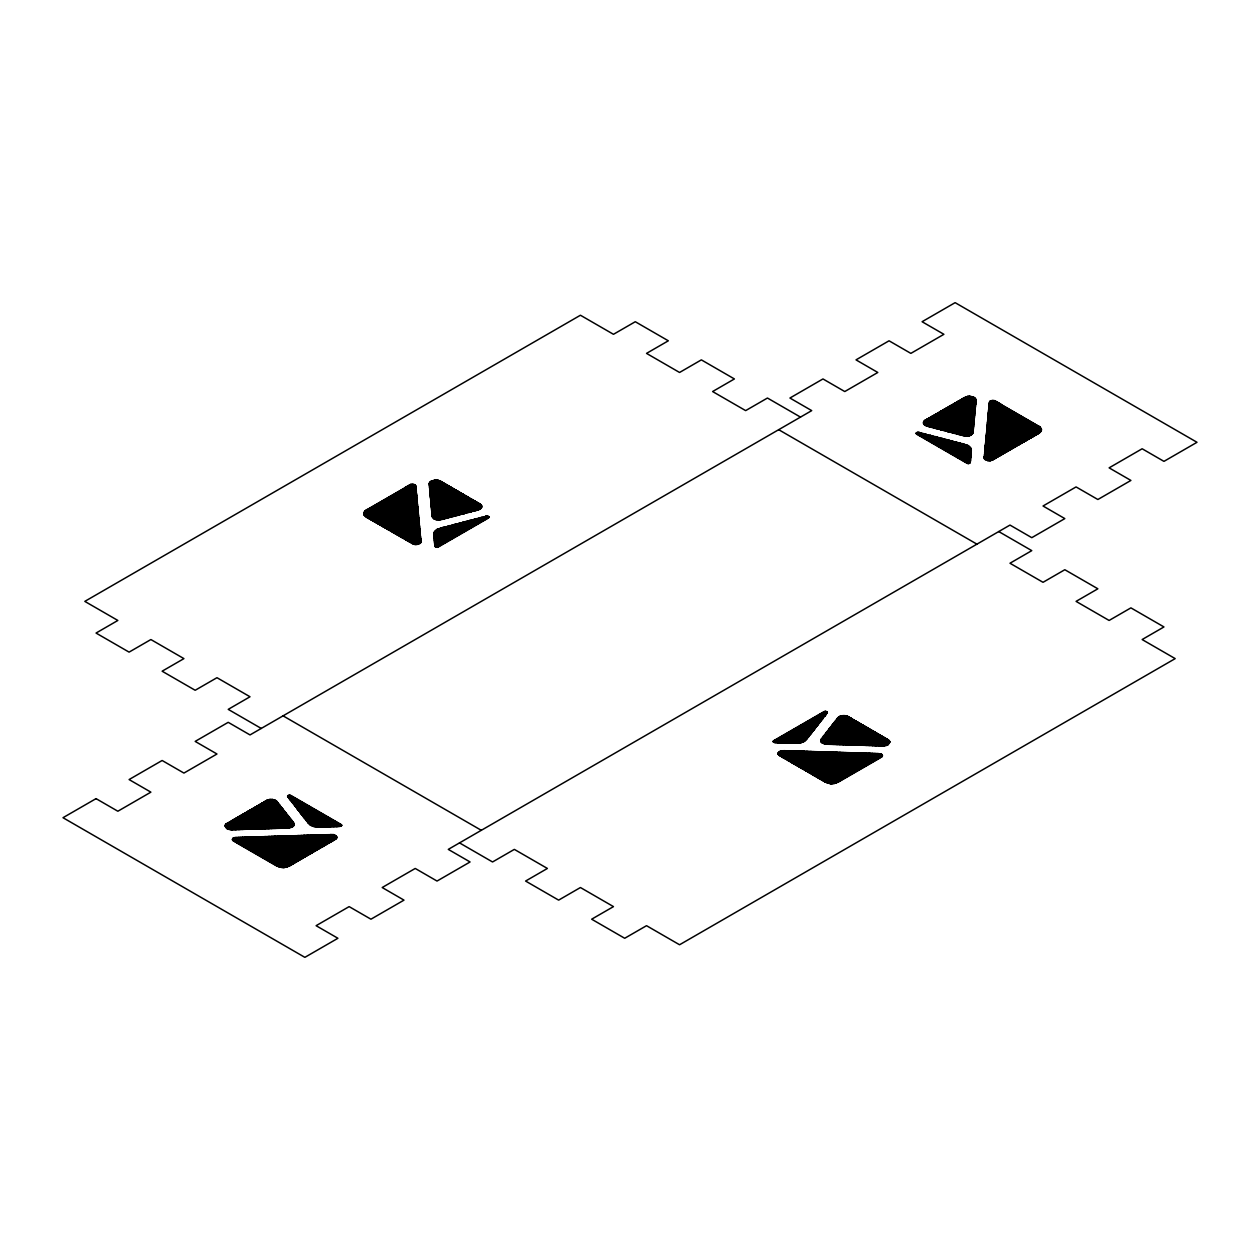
<?xml version="1.0" encoding="UTF-8"?>
<svg xmlns="http://www.w3.org/2000/svg" width="1260" height="1260" viewBox="0 0 1260 1260"><rect width="100%" height="100%" fill="white"/><g stroke="black" fill="none" stroke-linecap="round" stroke-linejoin="round"><path stroke-width="1.5" d="M463.223 494.329L431.849 512.458L429.313 483.446A5.969 3.449 0 0 1 431.629 480.958M1038.161 425.691L1041.217 428.652A7.969 4.599 0 0 1 1041.217 430.715L1038.208 433.676L990.281 460.656A4.378 2.536 0 0 1 988.517 460.688L985.95 460.01A4.268 2.457 0 0 1 984.406 458.687L988.974 406.224L1037.453 434.117L988.99 406.035M820.764 740.644L839.003 716.751A6.757 3.906 0 0 1 845.066 715.696A6.883 3.969 0 0 1 847.413 716.231L889.434 741.038A5.638 3.26 0 0 1 889.67 742.313L888.111 744.518A5.969 3.449 0 0 1 883.827 745.873L826.875 744.219L822.197 742.849A5.969 3.449 0 0 1 821.032 741.62L820.764 740.644L855.193 720.673M975.618 404.381L975.886 399.656A5.969 3.449 0 0 0 973.555 397.168L969.743 396.286A5.638 3.26 0 0 0 967.522 396.427L924.556 420.683A6.883 3.969 0 0 0 923.611 422.037A6.757 3.906 0 0 0 925.439 425.549L963.112 435.613L968.515 435.913A5.969 3.449 0 0 0 970.657 435.235L973.019 432.542L975.161 409.264M916.099 433.251A3.591 2.063 0 0 0 917.406 434.606L966.625 463.05A3.512 2.032 0 0 0 968.074 463.507L969.35 463.318A3.386 1.953 0 0 0 970.184 462.357A44.163 25.499 0 0 0 970.452 460.751L970.877 448.355A11.167 6.442 0 0 0 967.554 445.331L918.052 432.322A1.921 1.102 0 0 0 916.272 433.235M1038.004 433.802L989.037 405.531L989.793 401.499A3.055 1.764 0 0 1 990.88 400.837L991.147 400.759A4.536 2.614 0 0 1 992.014 400.57L992.313 400.522A3.559 2.063 0 0 1 994.754 400.759L997.668 402.302M975.272 408.114L975.586 404.744M803.565 741.715L804.872 740.959A11.167 6.442 0 0 1 799.47 742.975L778.019 742.738A44.163 25.499 0 0 1 775.388 742.597L775.231 742.581A3.386 1.953 0 0 1 773.577 742.093L773.231 741.352M226.721 828.356A5.969 3.449 0 0 0 231.037 829.694L287.989 828.04L292.666 826.67A5.969 3.449 0 0 0 293.832 825.442L293.312 822.323L275.861 800.572A6.757 3.906 0 0 0 269.798 799.517A6.883 3.969 0 0 0 267.466 800.053L225.445 824.875A5.638 3.26 0 0 0 225.209 826.15L226.753 828.34M367.022 509.481L363.982 512.458A7.969 4.599 0 0 0 363.967 514.505L366.991 517.466L414.902 544.446A4.378 2.536 0 0 0 416.682 544.477L419.233 543.816A4.268 2.457 0 0 0 420.777 542.477L415.39 485.289A3.181 1.827 0 0 0 414.304 484.627L414.052 484.549A4.536 2.614 0 0 0 413.185 484.36L412.886 484.312A3.559 2.063 0 0 0 410.445 484.565L404.948 487.588M824.654 716.341L827.269 712.64A1.937 1.118 0 0 0 825.678 711.443M823.394 717.948L804.731 741.053M824.15 716.987L779.42 742.77M235.935 842.452L232.958 840.578A3.559 2.063 0 0 1 232.533 839.176A4.536 2.614 0 0 1 232.942 838.498L233.084 838.357A3.181 1.827 0 0 1 233.588 837.994A3.055 1.764 0 0 1 234.218 837.727L333.286 834.624A4.268 2.457 0 0 1 335.585 835.506L336.735 836.986A4.378 2.536 0 0 1 336.688 838.01L289.957 865.667L284.823 867.415A7.969 4.599 0 0 1 281.264 867.415L276.113 865.651L238.849 844.137M365.211 510.772L410.791 484.454M364.975 510.993L411.059 484.391M364.077 512.237L412.477 484.281M363.793 513.103L413.501 484.423M363.778 513.655L414.146 484.58M363.793 513.828L414.335 484.643M363.951 514.458L415.012 484.974M364.14 514.883L415.453 485.352M364.219 515.009L415.501 485.399M364.471 515.403L415.753 485.793L364.518 515.466M364.88 515.875L415.91 486.423M415.958 487.116L365.353 516.332L415.973 487.273M365.873 516.742L416.02 487.793L365.935 516.789M366.44 517.135L416.068 488.47M367.038 517.498L416.131 489.148L367.195 517.592M367.652 517.86L416.194 489.825L367.731 517.907M430.07 481.997L432.227 480.753M368.282 518.222L416.257 490.518M429.392 483.115L434.448 480.186M368.897 518.569L416.32 491.195M429.282 483.793L435.74 480.076M369.054 518.663L416.335 491.353M429.282 483.887L435.897 480.076M369.511 518.931L416.383 491.873M429.313 484.58L437.031 480.123M370.141 519.293L416.446 492.55M429.345 485.289L437.992 480.28M370.755 519.64L416.509 493.227M438.637 480.454L429.377 485.793L438.842 480.517M370.834 519.687L416.524 493.306M371.369 520.002L416.572 493.904M429.44 486.659L439.598 480.784M371.999 520.364L416.635 494.581M372.157 520.443L416.651 494.755M429.55 487.856L440.779 481.367L480.643 504.488A6.883 3.969 0 0 1 481.572 505.827A6.757 3.906 0 0 1 479.745 509.339L442.071 519.419L436.669 519.703A5.969 3.449 0 0 1 434.542 519.025L432.353 516.899L431.881 512.71M429.565 488.014L440.937 481.462M373.228 521.073L416.761 495.952M429.628 488.707L441.551 481.808M373.858 521.435L416.824 496.629L374.015 521.53M429.676 489.29L442.087 482.123L429.691 489.384M374.472 521.798L416.887 497.306L374.551 521.829M429.723 489.888L442.638 482.438M429.739 490.061L442.795 482.533M375.086 522.144L416.95 497.983M429.802 490.738L443.41 482.879M375.716 522.506L417.013 498.661M443.945 483.194L429.865 491.337L444.024 483.241M375.874 522.601L417.028 498.834M376.33 522.869L417.076 499.338M429.944 492.093L444.654 483.604M376.945 523.215L417.139 500.015M430.006 492.77L445.268 483.966M377.575 523.577L417.202 500.692M445.741 484.234L430.054 493.274L445.883 484.312M377.654 523.624L417.217 500.787M378.189 523.94L417.265 501.37M430.133 494.125L446.512 484.675M378.803 524.302L417.328 502.063M447.048 484.99L430.195 494.723L447.127 485.037M378.961 524.38L417.344 502.22M379.433 524.648L417.391 502.74L379.512 524.695M430.243 495.306L447.599 485.305M430.259 495.479L447.741 485.383M380.048 525.01L417.454 503.417M430.337 496.156L448.371 485.746M417.517 504.094L380.662 525.373L417.533 504.268M430.384 496.755L448.906 486.061M430.4 496.834L448.985 486.108M381.292 525.719L417.58 504.772L381.37 525.766M430.447 497.353L449.458 486.376M430.463 497.511L449.599 486.454M381.906 526.082L417.643 505.449M430.526 498.188L450.23 486.817M382.52 526.444L417.706 506.126M450.765 487.132L430.589 498.787L450.844 487.179M382.678 526.538L417.722 506.299M383.15 526.806L417.769 506.803M451.316 487.447L430.637 499.385L451.458 487.541M383.229 526.837L417.769 506.898M383.764 527.152L417.832 507.497M430.715 500.236L452.088 487.888M384.379 527.515L417.895 508.174M384.536 527.609L417.91 508.347M385.009 527.877L417.958 508.851M430.841 501.59L453.316 488.612M385.623 528.223L418.021 509.528M430.904 502.267L453.947 488.959M430.952 502.772L454.403 489.242M430.967 502.945L454.561 489.321M386.867 528.948L418.147 510.883M431.03 503.622L455.175 489.683M387.481 529.31L418.21 511.56M431.093 504.22L455.726 489.998L431.093 504.299M387.639 529.389L418.226 511.733M388.096 529.657L418.273 512.253L388.175 529.704M431.14 504.803L456.262 490.313M431.156 504.976L456.419 490.392M388.726 530.019L418.336 512.93M431.219 505.654L457.034 490.754M418.399 513.608L389.34 530.381L418.415 513.781M431.282 506.252L457.585 491.069M431.282 506.331L457.663 491.116M418.462 514.285L389.954 530.728L418.462 514.363M431.329 506.851L458.12 491.384M431.345 507.024L458.278 491.463M390.584 531.09L418.525 514.962M431.408 507.701L458.892 491.825M391.198 531.452L418.588 515.639M391.356 531.531L418.603 515.812M391.813 531.815L418.651 516.317M431.534 509.056L460.136 492.55M392.443 532.161L418.714 516.994M431.597 509.733L460.751 492.896M393.057 532.523L418.777 517.671M431.644 510.237L461.223 493.164L431.66 510.41M393.136 532.57L418.777 517.765M393.671 532.885L418.84 518.348M431.723 511.087L461.995 493.621M394.301 533.232L418.903 519.025M462.53 493.936L431.786 511.686L462.609 493.983M394.459 533.327L418.918 519.199M394.916 533.594L418.966 519.719L394.994 533.641M431.834 512.284L463.081 494.251M395.53 533.957L419.029 520.396M431.912 513.135L463.853 494.692M396.16 534.319L419.092 521.073M431.959 513.734L464.389 495.007M396.317 534.398L419.108 521.246M431.975 513.812L464.467 495.054M396.774 534.665L419.155 521.75M432.007 514.332L464.924 495.322L432.022 514.505M396.853 534.712L419.17 521.829M397.388 535.027L419.218 522.428M432.07 515.183L465.696 495.778M398.018 535.39L419.281 523.105M466.231 496.094L432.101 515.797L466.31 496.125M398.176 535.469L419.297 523.278M419.344 523.782L398.632 535.736L419.359 523.861M432.18 516.364L466.783 496.409M432.227 516.521L466.924 496.487M399.247 536.098L419.407 524.459M432.463 517.104L467.539 496.849M399.877 536.461L419.47 525.136M468.09 497.165L432.7 517.513L468.169 497.212M400.034 536.539L419.485 525.31M400.491 536.823L419.533 525.814M433.094 518.002L468.783 497.574M401.105 537.169L419.596 526.491M433.566 518.427L469.319 497.889L433.708 518.537M401.263 537.264L419.612 526.664M401.735 537.532L419.659 527.184L401.814 537.579M434.149 518.821L469.87 498.188L434.227 518.868M402.349 537.894L419.738 527.861M434.794 519.151L470.641 498.645M402.964 538.24L419.8 528.538L403.121 538.335M435.55 519.435L471.177 498.96M435.755 519.498L471.256 499.007M471.712 499.275L436.401 519.655L471.87 499.354M404.208 538.965L419.926 529.893M437.393 519.813L472.5 499.716M404.822 539.312L419.99 530.57M438.512 519.876L473.035 500.031L438.827 519.86M404.98 539.406L420.005 530.744M405.452 539.674L420.052 531.248M439.866 519.813L473.587 500.346M405.531 539.721L420.052 531.326M440.055 519.781L473.744 500.425M406.066 540.036L420.115 531.925M441.583 519.529L474.358 500.787M406.681 540.398L420.178 532.602M443.803 518.962L474.91 501.102M406.838 540.477L420.194 532.775M444.355 518.821L474.988 501.133M407.311 540.745L420.241 533.279M446.04 518.395L475.603 501.496M407.925 541.107L420.305 533.957M448.292 517.813L476.233 501.842M408.555 541.469L420.367 534.634L408.618 541.516M450.529 517.23L476.705 502.11M450.812 517.151L476.863 502.204M409.169 541.816L420.43 535.327M452.781 516.647L477.493 502.551M409.784 542.178L420.494 536.004L409.941 542.273M455.033 516.049L478.044 502.866M455.6 515.907L478.123 502.913M457.285 515.466L478.595 503.165M457.569 515.403L478.753 503.26M411.028 542.887L420.62 537.359M459.538 514.883L479.383 503.606M411.642 543.249L420.683 538.036M461.806 514.301L479.918 503.921L462.357 514.143M411.799 543.344L420.698 538.209M412.272 543.596L420.745 538.713M464.058 513.718L480.406 504.268M412.366 543.643L420.745 538.808M436.511 529.798L437.819 529.042M464.341 513.639L480.533 504.378M412.965 543.926L420.793 539.406M434.653 531.578L441.031 527.893M466.31 513.119L480.989 504.835M413.737 544.194L420.856 540.083M443 527.389L434.149 532.492L443.284 527.31M468.562 512.537L481.304 505.276M413.941 544.257L420.872 540.256M469.13 512.395L481.351 505.339M414.603 544.399L420.919 540.76L414.729 544.43M433.912 533.248L444.985 526.869M470.815 511.954L481.541 505.764M433.881 533.452L445.536 526.727M471.098 511.875L481.603 505.906M415.658 544.509L420.966 541.453M433.818 534.208L447.788 526.144M473.067 511.371L481.698 506.394M417.028 544.43L420.887 542.209M433.865 534.807L449.773 525.625M475.303 510.788L481.635 507.134M417.469 544.351L420.793 542.446M433.865 534.87L434.306 532.161A11.167 6.442 0 0 1 437.645 529.121L486.88 516.112A1.937 1.118 0 0 1 488.943 517.025A3.591 2.063 0 0 1 487.777 518.395L438.464 546.903A3.512 2.032 0 0 1 437.126 547.312L435.85 547.108A3.386 1.953 0 0 1 435.015 546.147L434.968 546.068A44.163 25.499 0 0 1 434.747 544.54L433.865 534.87L450.056 525.546M475.87 510.647L481.572 507.355M433.96 535.547L452.308 524.963M477.556 510.205L481.147 508.126M434.038 536.13L454.293 524.443M434.054 536.224L454.561 524.38M434.101 536.728L456.262 523.94M434.117 536.902L456.829 523.782M434.18 537.579L459.081 523.199M461.065 522.679L434.227 538.178L461.349 522.601M463.05 522.16L434.275 538.776L463.617 522.018M434.353 539.626L465.869 521.419M467.854 520.9L434.385 540.225L468.137 520.837M434.432 540.823L469.822 520.396M434.448 540.997L470.389 520.238M434.511 541.674L472.658 519.655M434.558 542.273L474.626 519.136M434.574 542.367L474.91 519.073M434.621 543.044L477.178 518.474M434.668 543.737L479.43 517.891M434.716 544.241L481.131 517.451M434.731 544.414L481.682 517.309M434.81 545.076L483.903 516.742M485.777 516.285L434.889 545.659L486.045 516.222M435.015 546.21L487.147 516.112M435.094 546.352L487.415 516.143M435.362 546.73L488.25 516.38M435.897 547.139L488.738 516.726M436.055 547.218L488.785 516.789M488.927 517.23L436.763 547.344L488.911 517.324M824.969 711.475L773.231 741.337A3.512 2.032 0 0 1 773.923 740.581L823.253 712.089A3.591 2.063 0 0 1 825.647 711.349M773.167 741.557L825.316 711.443M773.372 741.967L826.308 711.585M774.034 742.298L826.875 711.884L774.238 742.376M774.884 742.534L827.206 712.325M775.01 742.549L827.237 712.388M775.94 742.628L827.08 713.113M777.089 742.691L826.182 714.357M777.373 742.707L825.93 714.672M778.239 742.738L825.206 715.633M778.397 742.738L825.08 715.79M780.617 742.802L823.174 718.231M780.916 742.817L822.906 718.562M781.798 742.833L822.15 719.539M782.98 742.865L821.126 720.846M784.161 742.896L820.103 722.153M784.303 742.896L819.976 722.311M785.342 742.928L819.079 723.445M786.539 742.959L818.055 724.752M786.838 742.975L817.803 725.083M787.72 742.99L817.031 726.059M787.878 742.99L816.905 726.232M788.902 743.022L816.023 727.366M790.083 743.053L815 728.674M790.382 743.069L814.732 729.005M791.264 743.085L813.976 729.981M791.406 743.101L813.85 730.138M792.43 743.132L812.952 731.288M793.595 743.179L811.928 732.595M837.632 717.838L840.798 716.011M793.879 743.195L811.676 732.91M837.49 718.011L841.081 715.932M778.333 752.692L781.657 750.787M810.92 733.887L794.729 743.227L810.794 734.06M836.734 718.987L842.436 715.696M778.207 752.96L782.051 750.74M836.482 719.303L842.814 715.664M778.066 753.748L783.373 750.692M795.926 743.258L809.897 735.194M835.475 720.61L844.106 715.617M876.015 760.316L838.75 781.83L833.6 783.594A7.969 4.599 0 0 1 830.041 783.594L824.906 781.846L778.176 754.189L784.271 750.708L875.495 753.511M797.218 743.227L808.889 736.501M834.592 721.744L845.066 715.696M778.255 754.362L784.555 750.708M797.391 743.211L808.747 736.659M834.467 721.901L845.192 715.712M778.523 754.74L785.752 750.755M798.683 743.101L807.865 737.793M833.443 723.208L846.153 715.869M786.775 750.771L778.963 755.197L786.933 750.787M800.478 742.786L806.857 739.1M832.561 724.342L846.909 716.058L832.435 724.5M801.013 742.644L806.589 739.431M779.499 755.606L787.815 750.803M831.679 725.476L847.586 716.294M779.578 755.653L788.114 750.818M831.427 725.807L847.775 716.373M780.097 755.969L789.295 750.85M830.403 727.115L848.453 716.688M790.319 750.881L780.712 756.331L790.461 750.881M829.521 728.248L848.988 717.003M829.395 728.406L849.067 717.05M791.343 750.913L781.342 756.693L791.642 750.913M828.623 729.383L849.524 717.318M828.371 729.713L849.681 717.413M781.956 757.055L792.823 750.96M827.363 731.02L850.279 717.775M782.57 757.402L793.847 750.991M826.481 732.154L850.815 718.09M782.728 757.496L793.989 750.991M826.339 732.312L850.894 718.137M783.2 757.764L794.871 751.023M825.583 733.288L851.35 718.42M783.279 757.811L795.17 751.023M825.331 733.619L851.508 718.499M783.815 758.126L796.351 751.07M824.323 734.911L852.122 718.861M784.429 758.473L797.375 751.102M823.442 736.045L852.658 719.177L823.316 736.202M784.586 758.567L797.517 751.102M785.059 758.835L798.698 751.133M822.308 737.51L853.351 719.586M785.673 759.197L799.88 751.18M821.347 738.785L853.965 719.948M800.761 751.196L786.287 759.559L801.045 751.212M820.937 739.557L854.422 720.216M820.858 739.777L854.579 720.31M786.917 759.906L802.226 751.244M787.531 760.268L803.25 751.275M820.843 741.132L855.729 720.988L820.858 741.211M787.689 760.363L803.392 751.291M788.146 760.63L804.274 751.322M821.047 741.636L856.28 721.287M788.224 760.678L804.573 751.322M821.079 741.699L856.438 721.381M788.776 760.977L805.754 751.354M821.394 742.14L857.052 721.744M789.39 761.339L806.778 751.401M789.548 761.434L806.92 751.401M807.802 751.433L790.004 761.702L808.101 751.433M822.418 742.99L858.139 722.358M822.496 743.038L858.296 722.452M790.634 762.064L809.267 751.48M823.064 743.321L858.911 722.815M791.248 762.41L810.306 751.511M823.804 743.62L859.462 723.13L823.993 743.683M791.406 762.505L810.448 751.511M791.863 762.773L811.33 751.543M859.997 723.429L824.623 743.857L860.155 723.524M791.942 762.82L811.629 751.543M792.493 763.135L812.794 751.59M825.536 744.046L860.785 723.886M793.107 763.481L813.677 751.606M826.544 744.188L861.242 724.153M793.186 763.528L813.976 751.621M826.67 744.188L861.399 724.232M793.721 763.844L815.157 751.653M827.663 744.25L862.029 724.595M794.351 764.206L816.181 751.684L794.493 764.3M828.859 744.282L862.564 724.909M829.159 744.282L862.643 724.957M794.966 764.568L817.205 751.716M830.056 744.298L863.116 725.209M795.044 764.599L817.504 751.732M830.198 744.298L863.273 725.303M795.58 764.914L818.669 751.763M831.238 744.329L863.887 725.665M796.21 765.277L819.709 751.795L796.351 765.371M832.419 744.361L864.439 725.981M832.718 744.376L864.517 726.012M796.824 765.639L820.732 751.826M833.6 744.392L864.974 726.28M796.903 765.686L821.032 751.842M833.758 744.408L865.132 726.374M797.438 765.985L822.197 751.873M834.781 744.44L865.762 726.736M823.237 751.905L798.068 766.348L823.378 751.921M835.963 744.471L866.297 727.036M836.246 744.487L866.376 727.083M798.683 766.71L824.26 751.937M837.128 744.502L866.848 727.351M798.761 766.757L824.56 751.952M837.286 744.518L867.006 727.445M799.297 767.072L825.725 751.984M838.309 744.55L867.62 727.808M799.927 767.419L826.765 752.015M839.491 744.581L868.156 728.107M800.084 767.513L826.906 752.031M839.774 744.597L868.234 728.154M800.541 767.781L828.072 752.062M840.656 744.613L868.864 728.516M801.155 768.143L829.253 752.094M841.837 744.66L869.479 728.878M801.785 768.49L830.135 752.125M843.019 744.692L869.936 729.146M801.864 768.537L830.434 752.125M843.161 744.692L870.093 729.225M802.399 768.852L831.6 752.173M844.184 744.723L870.723 729.587M803.014 769.214L832.639 752.204M845.365 744.755L871.258 729.902M803.171 769.293L832.781 752.204M845.665 744.77L871.337 729.949M833.663 752.236L803.644 769.577L833.962 752.236M846.547 744.802L871.794 730.217M846.689 744.802L871.952 730.312M804.258 769.923L835.128 752.283M847.712 744.833L872.581 730.658M804.872 770.285L836.167 752.315M848.894 744.865L873.117 730.973L849.193 744.88M805.03 770.38L836.309 752.315M805.502 770.648L837.191 752.346M850.075 744.912L873.653 731.288M805.581 770.679L837.49 752.346M850.217 744.912L873.81 731.383M806.116 770.994L838.656 752.393M851.24 744.943L874.44 731.729M839.695 752.425L806.731 771.356L839.837 752.425M852.422 744.975L874.975 732.044M852.721 744.991L875.054 732.091M840.719 752.456L807.361 771.719L841.019 752.456M875.527 732.359L853.603 745.022L875.668 732.454M807.975 772.065L842.2 752.488M854.768 745.054L876.298 732.816M808.589 772.427L843.082 752.519M876.755 733.084L855.95 745.085L876.913 733.163M808.668 772.474L843.365 752.535M809.219 772.789L844.547 752.567M857.131 745.133L877.527 733.525M809.833 773.152L845.586 752.598M858.296 745.164L878.078 733.84M809.991 773.231L845.728 752.598M858.595 745.18L878.157 733.887M846.61 752.63L810.448 773.498L846.909 752.645M878.614 734.155L859.478 745.195L878.771 734.233M811.078 773.86L848.075 752.677M860.643 745.243L879.385 734.596M811.692 774.223L849.114 752.708M861.824 745.274L879.937 734.911L862.108 745.29M811.85 774.302L849.256 752.708M812.306 774.569L850.138 752.74M862.99 745.322L880.472 735.226M812.385 774.616L850.437 752.74M863.147 745.322L880.63 735.304M812.936 774.931L851.603 752.787M864.171 745.353L881.244 735.667M813.55 775.294L852.642 752.818M865.336 745.385L881.795 735.982M813.708 775.388L852.784 752.818M865.636 745.4L881.874 736.029M814.165 775.656L853.666 752.85M866.518 745.432L882.331 736.297L866.659 745.432M814.244 775.688L853.965 752.85M814.795 776.002L855.131 752.897M867.683 745.463L883.103 736.738M815.409 776.365L856.17 752.929M868.864 745.51L883.654 737.053M815.567 776.459L856.312 752.929M869.148 745.51L883.732 737.1M816.023 776.727L857.493 752.96M870.03 745.542L884.347 737.462M816.653 777.073L858.658 753.008M871.211 745.573L884.961 737.824M817.267 777.436L859.54 753.023M872.392 745.621L885.433 738.092M817.346 777.483L859.84 753.039M872.534 745.621L885.591 738.171M817.882 777.798L861.021 753.07M873.558 745.652L886.205 738.533M818.512 778.16L862.045 753.102L818.669 778.239M874.739 745.684L886.741 738.848L875.038 745.699M819.126 778.507L863.068 753.134M875.92 745.715L887.292 739.163M819.205 778.554L863.368 753.149M876.062 745.731L887.45 739.242M819.74 778.869L864.549 753.181M877.102 745.762L888.032 739.62M820.37 779.231L865.573 753.212L820.528 779.31M878.283 745.794L888.505 739.982L878.582 745.794M866.612 753.244L820.984 779.578L866.896 753.26M879.464 745.826L888.914 740.36M879.622 745.826L889.024 740.486M821.599 779.94L868.077 753.291M880.661 745.841L889.387 740.99M822.229 780.302L869.101 753.322M881.858 745.873L889.592 741.415M822.386 780.381L869.258 753.322M882.158 745.873L889.639 741.557M870.14 753.354L822.843 780.664L870.424 753.37M883.071 745.888L889.686 742.061M883.228 745.888L889.686 742.156M823.457 781.011L871.605 753.401M884.41 745.826L889.481 742.896M872.487 753.433L824.087 781.373L872.786 753.433M886.347 745.432L888.505 744.188M886.772 745.274L888.19 744.455M824.702 781.735L873.952 753.48M825.331 782.082L874.991 753.511M825.489 782.161L875.133 753.511M875.999 753.527L825.993 782.413L876.314 753.543M826.702 782.728L877.495 753.574L880.645 753.905A3.055 1.764 0 0 1 881.779 754.519L881.937 754.677A4.536 2.614 0 0 1 882.268 755.181L882.331 755.354A3.559 2.063 0 0 1 881.921 756.756L878.614 758.819M827.458 782.995L878.535 753.606M827.663 783.058L878.692 753.606M828.277 783.247L879.511 753.669M828.387 783.279L879.764 753.701M829.159 783.452L880.645 753.905M830.135 783.61L881.275 754.157M830.387 783.625L881.354 754.205M831.222 783.688L881.764 754.504M831.364 783.704L881.874 754.614M832.466 783.688L882.205 755.055M833.978 783.531L882.378 755.575M834.419 783.452L882.394 755.748M836.12 783.011L882.189 756.409M877.968 759.197L876.346 760.126M431.66 480.989L435.456 480.091A5.638 3.26 0 0 1 437.661 480.217L440.779 481.367M320.103 827.064L336.845 826.56A44.163 25.499 0 0 0 339.475 826.434L339.633 826.403A3.386 1.953 0 0 0 341.287 825.914L341.649 825.174A3.512 2.032 0 0 0 340.94 824.402L291.627 795.91A3.591 2.063 0 0 0 289.217 795.186A1.921 1.102 0 0 0 287.627 796.304L310.133 824.875A11.167 6.442 0 0 0 315.394 826.812L320.103 827.064L303.959 817.724M784.413 750.708L781.578 750.787A4.268 2.457 0 0 0 779.278 751.684L778.129 753.165A4.378 2.536 0 0 0 778.176 754.189M876.519 753.543L877.527 753.574M968.373 463.554L916.272 433.44L968.247 463.538M236.581 842.83L238.518 843.948M997.983 402.491L1000.897 404.176M994.392 400.664L1039.972 426.983M994.14 400.601L1040.209 427.203M992.707 400.491L1041.122 428.447M991.683 400.617L1041.39 429.313M991.037 400.79L1041.421 429.865M990.848 400.853L1041.406 430.038M990.171 401.184L1041.248 430.668M1041.012 431.156L989.746 401.546L1040.981 431.219M1040.713 431.613L989.447 402.003L1040.666 431.676M989.289 402.633L1040.303 432.085M1039.847 432.542L989.226 403.31L1039.72 432.637M989.116 404.68L1038.76 433.345M989.053 405.358L1038.145 433.708M972.956 396.963L975.114 398.207M970.736 396.396L975.807 399.325M988.927 406.712L1036.917 434.416M969.46 396.286L975.917 400.003L969.302 396.286M988.864 407.405L1036.287 434.779M988.848 407.563L1036.145 434.873M968.153 396.333L975.886 400.79M988.801 408.083L1035.673 435.141M988.738 408.76L1035.058 435.503L988.722 408.933M966.546 396.664L975.807 402.003M966.341 396.727L975.791 402.176M965.585 396.995L975.744 402.869M988.612 410.114L1033.814 436.212M975.697 403.468L964.987 397.278L975.697 403.547M1033.2 436.574L988.549 410.791L1033.043 436.653M964.42 397.577L975.649 404.05M1032.57 436.921L988.486 411.469L1032.507 436.968M964.262 397.672L975.634 404.224M963.648 398.018L975.571 404.901M988.423 412.146L1031.956 437.283M963.097 398.333L975.508 405.499L963.018 398.38M988.36 412.823L1031.341 437.645M988.344 412.997L1031.184 437.724M962.561 398.648L975.461 406.098M988.297 413.516L1030.711 438.008L988.297 413.595M962.404 398.743L975.445 406.271M961.789 399.089L975.382 406.948M988.234 414.194L1030.097 438.354M988.171 414.871L1029.483 438.716M988.155 415.044L1029.325 438.811M960.545 399.814L975.256 408.303M988.108 415.548L1028.853 439.078M959.915 400.16L975.193 408.98M988.045 416.225L1028.239 439.425M975.145 409.484L959.458 400.428L975.13 409.658M1027.625 439.787L987.982 416.902L1027.546 439.834M958.687 400.885L975.051 410.335M987.919 417.58L1026.994 440.149M958.135 401.2L975.004 410.933M1026.38 440.496L987.856 418.257L1026.223 440.591M958.057 401.247L974.988 411.012M957.6 401.515L974.941 411.516M1025.766 440.858L987.793 418.934L1025.687 440.905M957.442 401.593L974.925 411.689M956.828 401.956L974.862 412.366M987.73 419.627L1025.136 441.22M987.667 420.305L1024.522 441.583M987.651 420.478L1024.364 441.661M955.742 402.586L974.752 413.548L955.584 402.664M987.604 420.982L1023.908 441.929M987.604 421.06L1023.829 441.976M954.97 403.027L974.673 414.398M987.541 421.659L1023.278 442.291M954.418 403.342L974.61 414.997L954.34 403.389M987.478 422.336L1022.663 442.654M987.478 422.509L1022.506 442.733M953.883 403.657L974.547 415.595M953.725 403.735L974.531 415.753M953.111 404.098L974.468 416.43M987.367 423.691L1021.419 443.363M974.421 417.028L952.56 404.413L974.405 417.123M1020.805 443.725L987.304 424.384L1020.647 443.819M951.867 404.822L974.342 417.8M987.242 425.061L1020.19 444.087M974.295 418.383L951.331 405.137L974.279 418.477M987.178 425.738L1019.561 444.433M987.163 425.911L1019.419 444.528M950.78 405.437L974.232 418.981M1018.946 444.796L987.115 426.416L1018.867 444.843M950.623 405.531L974.216 419.155M950.008 405.893L974.153 419.832M987.053 427.093L1018.332 445.158M949.473 406.208L974.106 420.43M986.989 427.77L1017.702 445.505L986.974 427.943M949.394 406.24L974.09 420.509M948.922 406.523L974.043 421.013M986.927 428.447L1017.088 445.867L986.911 428.542M948.764 406.602L974.027 421.187M948.15 406.964L973.964 421.864M986.864 429.14L1016.473 446.229M986.8 429.817L1015.843 446.591M986.785 429.975L1015.702 446.67M947.063 407.594L973.854 423.061M1015.229 446.938L986.737 430.495L1015.15 446.985M946.906 407.673L973.838 423.218M946.292 408.035L973.775 423.911M986.675 431.172L1014.615 447.3M945.756 408.35L973.728 424.494M945.677 408.397L973.712 424.588M945.047 408.744L973.649 425.266M986.548 432.526L1013.371 448.009M944.433 409.106L973.586 425.943M986.486 433.204L1012.756 448.371M943.976 409.374L973.539 426.447M943.819 409.469L973.523 426.62M943.204 409.831L973.46 427.298M986.359 434.558L1011.512 449.095M973.413 427.896L942.653 410.146L973.397 427.975M986.297 435.235L1010.898 449.442M986.281 435.409L1010.74 449.536M973.35 428.495L942.118 410.461L973.334 428.652M986.233 435.913L1010.268 449.804M986.218 436.007L1010.189 449.851M941.346 410.902L973.287 429.345M986.17 436.606L1009.654 450.166M940.811 411.217L973.224 429.944L940.732 411.264M986.092 437.283L1009.039 450.513M986.076 437.44L1008.882 450.608M940.259 411.532L973.177 430.542M940.117 411.626L973.177 430.699M939.503 411.973L973.13 431.392M985.966 438.637L1007.795 451.238M973.098 432.007L938.952 412.288L973.082 432.085M985.903 439.315L1007.181 451.6M985.887 439.488L1007.024 451.678M938.417 412.603L973.003 432.574M1006.551 451.946L985.84 439.992L1006.488 451.994M938.259 412.697L972.972 432.731M937.645 413.059L972.736 433.314M985.777 440.669L1005.937 452.308M972.5 433.724L937.109 413.374L972.405 433.849M985.714 441.347L1005.322 452.671M985.698 441.52L1005.165 452.749M936.416 413.768L972.106 434.196M985.651 442.024L1004.692 453.017M935.865 414.083L971.617 434.637L935.786 414.13M985.588 442.701L1004.078 453.38M985.572 442.874L1003.921 453.474M935.329 414.398L971.05 435.031L935.172 414.493M985.525 443.378L1003.464 453.742L985.525 443.473M934.558 414.855L970.389 435.362M985.462 444.055L1002.834 454.104M969.633 435.645L934.022 415.17L969.428 435.708M985.399 444.748L1002.22 454.451M985.383 444.906L1002.062 454.545M933.471 415.485L968.783 435.865M985.336 445.426L1001.606 454.813L985.32 445.505M933.314 415.564L968.672 435.881M932.699 415.926L967.806 436.007M985.273 446.103L1000.975 455.175M932.148 416.241L966.672 436.07M985.21 446.78L1000.361 455.522M932.069 416.288L966.357 436.07M985.194 446.938L1000.204 455.616M931.612 416.556L965.333 436.007M931.455 416.635L965.144 435.991M930.825 416.997L963.617 435.74M985.084 448.135L999.117 456.246M961.396 435.173L930.289 417.312L960.829 435.031M985.021 448.812L998.503 456.592M985.005 448.985L998.345 456.687M929.581 417.706L959.159 434.59M984.958 449.489L997.889 456.955M928.951 418.052L956.907 434.007M984.895 450.166L997.258 457.317M928.494 418.32L954.655 433.424M928.336 418.415L954.371 433.361M927.706 418.761L952.403 432.841M984.753 451.521L996.03 458.026M950.15 432.259L927.155 419.076L949.599 432.117M984.69 452.198L995.4 458.388M984.674 452.372L995.242 458.483M926.604 419.375L947.898 431.676M984.627 452.891L994.786 458.75M926.447 419.47L947.614 431.597M984.627 452.97L994.707 458.782M925.817 419.816L945.646 431.093M984.564 453.569L994.172 459.097M925.281 420.131L943.394 430.51M984.517 454.246L993.542 459.459M925.202 420.178L942.827 430.353M984.501 454.419L993.384 459.553M941.141 429.912L924.793 420.478L940.858 429.849M967.381 445.252L968.688 446.009M924.21 421.045L938.889 429.329M964.152 444.103L970.547 447.788M984.391 455.6L992.234 460.136M936.637 428.747L923.879 421.47L936.07 428.605M962.183 443.583L971.035 448.702M984.328 456.293L991.462 460.404M961.9 443.52L971.082 448.812M984.328 456.466L991.258 460.467M923.643 421.958L934.385 428.164M960.214 443.079L971.271 449.458M984.281 456.97L990.581 460.609M923.611 422.037L934.101 428.085M959.647 442.937L971.318 449.662M984.281 457.065L990.47 460.64M923.501 422.588L932.132 427.581M957.395 442.339L971.365 450.418M984.233 457.663L989.541 460.719M923.548 423.344L929.88 426.998M955.427 441.835L971.334 451.017L955.143 441.756M984.312 458.419L988.155 460.64M923.611 423.565L929.313 426.856M984.391 458.656L987.714 460.562M924.037 424.337L927.628 426.416M952.875 441.173L971.224 451.757M950.906 440.653L971.161 452.34L950.623 440.575M948.922 440.134L971.098 452.938M948.37 439.992L971.066 453.096M946.103 439.409L971.003 453.789M944.118 438.89L970.956 454.372L943.834 438.811M942.149 438.37L970.909 454.97M941.582 438.228L970.893 455.144M939.314 437.63L970.846 455.837M937.345 437.11L970.798 456.435M937.062 437.047L970.798 456.514M935.361 436.606L970.751 457.034M934.794 436.448L970.736 457.207M932.542 435.865L970.688 457.884M930.557 435.346L970.625 458.483L930.274 435.267M928.022 434.684L970.578 459.254M925.753 434.086L970.531 459.931M924.068 433.66L970.483 460.451M923.501 433.503L970.468 460.624M921.296 432.952L970.389 461.286M919.406 432.479L970.294 461.869L919.139 432.416M918.052 432.322L970.168 462.42M917.784 432.353L970.106 462.562M916.933 432.574L969.822 462.94M800.494 417.107L767.45 398.034L745.652 410.618L712.609 391.545L734.407 378.945L701.363 359.872L679.565 372.472L646.522 353.383L668.335 340.798L635.292 321.725L613.478 334.309L580.435 315.236L84.814 601.382L117.857 620.456L96.043 633.055L129.087 652.129L150.885 639.544L183.928 658.618L162.13 671.202L195.174 690.275L216.972 677.691L250.016 696.764L228.218 709.364L261.245 728.438M998.755 531.562L1031.783 550.636L1009.984 563.236L1043.028 582.309L1064.826 569.725L1097.869 588.798L1076.072 601.382L1109.115 620.456L1130.913 607.871L1163.957 626.944L1142.143 639.544L1175.186 658.618L679.565 944.764L646.522 925.691L624.708 938.275L591.664 919.202L613.478 906.617L580.435 887.528L558.637 900.128L525.593 881.055L547.391 868.455L514.348 849.382L492.55 861.966L459.506 842.893M778.696 429.691L976.941 544.163M283.059 715.837L481.304 830.308M289.894 795.296L341.633 825.158M289.548 795.28L341.696 825.363M288.556 795.422L341.491 825.804M287.989 795.706L340.83 826.135M287.926 795.769L340.625 826.198M339.98 826.355L287.658 796.147L339.869 826.371M287.784 796.934L338.924 826.466M288.697 798.178L337.79 826.513M288.934 798.494L337.491 826.528M289.658 799.454L336.625 826.56M289.784 799.612L336.483 826.576M290.682 800.746L335.443 826.592M291.706 802.053L334.262 826.623M291.958 802.384L333.963 826.639M292.714 803.36L333.065 826.654M293.738 804.667L331.884 826.686M294.761 805.975L330.703 826.717M294.887 806.132L330.561 826.733M295.785 807.282L329.522 826.749M296.809 808.589L328.325 826.781M297.061 808.904L328.041 826.796M297.832 809.897L327.143 826.812M297.959 810.054L327.002 826.812M298.856 811.188L325.962 826.843M299.864 812.495L324.781 826.875M300.132 812.826L324.481 826.891M300.888 813.803L323.599 826.922M301.014 813.976L323.458 826.922M301.912 815.11L322.434 826.954M274.066 799.832L277.231 801.659M302.935 816.417L321.284 827.001M273.782 799.753L277.373 801.832M303.188 816.748L320.985 827.017M272.428 799.517L278.129 802.809M333.207 834.608L336.53 836.53M272.065 799.486L278.381 803.14M304.085 817.882L319.993 827.064M332.813 834.561L336.656 836.782M270.758 799.454L279.389 804.431M304.967 819.016L318.938 827.095M331.49 834.514L336.798 837.569M269.923 799.501L280.145 805.408M305.991 820.323L317.646 827.048L306.117 820.481M330.608 834.529L336.672 838.042L330.309 834.545M269.671 799.533L280.397 805.738M268.711 799.691L281.421 807.03M306.999 821.63L316.181 826.922M329.128 834.577L336.357 838.561M282.303 808.164L267.955 799.895L282.429 808.337M308.007 822.922L314.401 826.607M308.275 823.253L313.85 826.481M267.277 800.116L283.185 809.314M309.991 824.78L311.299 825.536M327.049 834.624L335.365 839.428L326.765 834.64M267.104 800.194L283.453 809.629M266.411 800.525L284.461 810.936M325.584 834.671L334.766 839.806M285.343 812.07L265.876 800.824L285.484 812.243M334.152 840.152L324.544 834.703L333.995 840.247M265.34 801.155L286.24 813.22M323.521 834.734L333.522 840.514M265.198 801.234L286.493 813.535M323.221 834.75L333.459 840.562M264.584 801.612L287.5 814.842M322.056 834.781L332.908 840.877M321.017 834.813L332.293 841.239M320.875 834.813L332.136 841.318M289.28 817.11L263.513 802.242L289.532 817.441M319.993 834.844L331.679 841.586M319.693 834.86L331.6 841.633M262.741 802.699L290.54 818.732M318.528 834.892L331.049 841.948M262.206 803.014L291.422 819.866M317.488 834.923L330.435 842.31M262.143 803.061L291.548 820.039M317.347 834.923L330.277 842.389M261.513 803.408L292.556 821.331M316.166 834.97L329.821 842.656M260.899 803.77L293.533 822.607M315 835.002L329.191 843.019M260.442 804.038L293.926 823.378M314.118 835.033L328.577 843.381L313.819 835.033M260.284 804.132L294.005 823.599M259.67 804.494L294.115 824.371M312.637 835.081L327.962 843.743M294.021 824.953L259.135 804.809L294.005 825.032M311.614 835.112L327.332 844.09M311.472 835.112L327.175 844.184M258.584 805.124L293.816 825.457L258.426 805.203M310.59 835.144L326.718 844.452M310.291 835.144L326.639 844.499M257.812 805.565L293.47 825.977M309.125 835.191L326.104 844.814M257.276 805.88L292.997 826.418L257.197 805.928M308.086 835.222L325.474 845.161M307.944 835.222L325.316 845.255M256.725 806.195L292.446 826.812L256.567 806.274M307.062 835.254L324.859 845.523L306.763 835.254M255.953 806.636L291.8 827.158M305.597 835.301L324.245 845.885M291.06 827.442L255.402 806.951L290.871 827.505M304.558 835.333L323.615 846.247M304.416 835.333L323.458 846.326M254.866 807.266L290.241 827.694L254.709 807.345M303.534 835.364L323.001 846.594M303.25 835.364L322.922 846.641M254.079 807.707L289.327 827.883M302.069 835.411L322.387 846.956M253.622 807.975L288.32 828.009L253.465 808.069M301.187 835.443L321.757 847.318L300.888 835.443M252.835 808.416L287.201 828.072M299.723 835.475L321.142 847.665M252.299 808.731L286.004 828.103M298.683 835.522L320.528 848.027M252.22 808.778L285.705 828.103M298.541 835.522L320.371 848.122M251.748 809.046L284.807 828.135M297.659 835.553L319.898 848.389L297.36 835.553M251.591 809.125L284.666 828.135M250.976 809.487L283.626 828.151M296.195 835.585L319.284 848.752M282.445 828.198L250.425 809.802L282.145 828.198M295.155 835.632L318.67 849.098M295.013 835.632L318.512 849.193M249.889 810.117L281.264 828.23M294.131 835.663L318.04 849.461L293.848 835.663M249.732 810.196L281.122 828.23M249.102 810.558L280.082 828.261M292.666 835.695L317.425 849.823M248.566 810.873L278.917 828.292M316.811 850.169L291.643 835.742L316.654 850.264M248.488 810.92L278.618 828.308M248.015 811.188L277.736 828.34M290.603 835.774L316.181 850.531L290.32 835.774M247.873 811.267L277.594 828.34M247.243 811.629L276.554 828.371M289.139 835.805L315.567 850.894M275.373 828.403L246.708 811.944L275.089 828.418M314.937 851.256L288.115 835.837L314.795 851.335M246.015 812.338L274.207 828.45M286.792 835.884L314.323 851.603M245.385 812.7L273.026 828.481M285.611 835.915L313.709 851.965M244.928 812.968L271.845 828.513M284.728 835.947L313.079 852.327L284.429 835.963M244.771 813.062L271.703 828.513M244.157 813.409L270.68 828.544M283.264 835.994L312.464 852.673M269.498 828.592L243.605 813.724L269.199 828.592M282.224 836.026L311.85 853.036M282.082 836.026L311.692 853.13M243.07 814.039L268.317 828.623M281.2 836.057L311.22 853.398M242.912 814.133L268.175 828.623M280.901 836.073L311.157 853.445M242.298 814.495L267.151 828.655M279.736 836.105L310.606 853.744M265.97 828.702L241.747 814.795L265.671 828.702M278.696 836.136L309.991 854.107M278.555 836.136L309.834 854.201M241.211 815.11L264.789 828.733M277.673 836.167L309.361 854.469L277.373 836.183M241.054 815.204L264.647 828.733M240.439 815.567L263.623 828.765M276.208 836.215L308.747 854.831M262.442 828.812L239.888 815.881L262.159 828.812M275.168 836.246L308.133 855.178M275.026 836.246L307.975 855.272M239.353 816.181L261.277 828.844M274.144 836.278L307.503 855.54L273.845 836.278M239.195 816.275L261.119 828.844M238.565 816.637L260.095 828.875M272.664 836.325L306.889 855.902M238.108 816.905L258.914 828.922M271.782 836.341L306.274 856.249M237.951 816.984L258.773 828.922M271.498 836.356L306.196 856.296M237.337 817.346L257.749 828.954M270.317 836.388L305.644 856.611M236.785 817.661L256.567 828.986M269.293 836.419L305.03 856.973L269.136 836.435M236.707 817.708L256.268 829.001M236.25 817.976L255.386 829.033M268.254 836.451L304.416 857.336L267.97 836.467M236.093 818.071L255.244 829.033M235.478 818.417L254.221 829.064M266.789 836.498L303.786 857.682M253.039 829.111L234.927 818.732L252.756 829.111M265.75 836.53L303.172 858.044M265.608 836.53L303.014 858.139M234.391 819.047L251.874 829.143L234.234 819.142M264.726 836.561L302.558 858.406M264.427 836.577L302.479 858.454M233.62 819.488L250.693 829.175M263.261 836.608L301.927 858.753M233.068 819.803L249.527 829.222M262.222 836.64L301.313 859.115L262.08 836.64M232.99 819.85L249.228 829.222M232.533 820.118L248.346 829.253L232.375 820.213M261.198 836.672L300.699 859.478L260.899 836.687M231.761 820.575L247.18 829.3M259.733 836.719L300.069 859.84M245.999 829.332L231.21 820.874L245.716 829.348M258.694 836.75L299.455 860.186M258.552 836.75L299.297 860.281M230.517 821.284L244.834 829.364M257.371 836.797L298.841 860.548M229.903 821.646L243.652 829.411M256.205 836.829L298.211 860.911M242.487 829.442L229.43 821.914L242.33 829.442M255.323 836.861L297.596 861.257M255.024 836.861L297.517 861.304M228.659 822.355L241.306 829.474M253.843 836.892L296.982 861.619M228.123 822.67L240.125 829.505M252.819 836.923L296.352 861.982M228.044 822.717L239.825 829.521M252.677 836.939L296.21 862.076M227.572 822.985L238.943 829.553M251.795 836.971L295.738 862.344L251.496 836.971M227.43 823.079L238.802 829.553M226.832 823.442L237.762 829.584M250.315 837.002L295.123 862.691M226.359 823.804L236.581 829.615M249.291 837.034L294.493 863.053M226.296 823.851L236.282 829.615M249.149 837.05L294.352 863.147M225.95 824.182L235.4 829.647M248.267 837.065L293.879 863.415M225.839 824.308L235.242 829.647M247.968 837.081L293.8 863.462M225.477 824.812L234.202 829.678M246.787 837.112L293.265 863.761M233.005 829.694L225.272 825.237L232.706 829.694M292.635 864.124L245.763 837.144L292.493 864.218M244.739 837.175L292.021 864.486L244.44 837.191M225.382 826.717L230.454 829.647M243.259 837.223L291.406 864.832M226.359 828.009L228.517 829.253M242.377 837.254L290.776 865.195L242.093 837.27M226.674 828.277L228.091 829.096M240.912 837.302L290.162 865.557M289.532 865.903L239.873 837.333L289.375 865.998M238.849 837.364L288.871 866.234L238.549 837.364M237.368 837.396L288.162 866.549M287.406 866.817L236.329 837.428L287.201 866.896M235.352 837.49L286.587 867.069M235.1 837.522L286.477 867.1M234.218 837.727L285.705 867.274M233.588 837.994L284.728 867.431M233.509 838.042L284.476 867.463M233.1 838.341L283.657 867.526M232.99 838.451L283.5 867.526M232.659 838.892L282.413 867.51M232.486 839.412L280.901 867.353M232.47 839.585L280.445 867.274M232.675 840.231L278.743 866.833M440.212 481.068L429.487 487.258L440.291 481.115M416.698 495.259L372.613 520.726L416.713 495.353M452.623 488.203L430.778 500.819L452.702 488.25M418.084 510.205L386.237 528.586L418.084 510.3M459.443 492.14L431.471 508.284L459.522 492.188M419.863 529.216L403.594 538.603L419.863 529.294M420.556 536.681L410.413 542.54L420.572 536.76M96.043 798.635L63 817.708L304.873 957.348L337.916 938.275L316.102 925.691L349.146 906.617L370.944 919.202L403.988 900.128L382.19 887.528L415.233 868.455L437.031 881.055L470.074 861.966L448.276 849.382L1009.984 525.073L1031.783 537.673L1064.826 518.6L1043.028 506L1076.072 486.927L1097.869 499.511L1130.913 480.438L1109.115 467.854L1142.143 448.765L1163.957 461.365L1197 442.291L955.127 302.652L922.084 321.725L943.897 334.309L910.854 353.383L889.056 340.798L856.012 359.872L877.811 372.472L844.767 391.545L822.969 378.945L789.926 398.034L811.723 410.618L250.016 734.927L228.218 722.327L195.174 741.4L216.972 754L183.928 773.073L162.13 760.489L129.087 779.562L150.885 792.146L117.857 811.235L96.043 798.635M857.603 722.059L821.867 742.597L857.666 722.09M1039.327 432.952L989.179 404.003L1039.248 432.999M975.854 401.404L967.302 396.475L975.839 401.483M1034.428 435.85L988.675 409.437L1034.365 435.897M975.334 407.547L961.238 399.404L975.319 407.626M974.799 412.965L956.277 402.271L974.799 413.044M1022.049 443L987.431 423.013L1021.97 443.048M973.917 422.462L947.614 407.279L973.901 422.541M1013.985 447.662L986.611 431.849L1013.843 447.741M1012.126 448.733L986.422 433.881L1012.048 448.78M1008.409 450.875L986.029 437.96L1008.346 450.923M999.747 455.884L985.147 447.458L999.668 455.931M996.644 457.679L984.832 450.844L996.566 457.711M992.911 459.805L984.454 454.923L992.833 459.853M969.302 463.349L916.461 432.936L969.129 463.428M335.9 839.018L328.088 834.608L335.774 839.128M288.398 815.976L264.049 801.927L288.524 816.133M231.793 829.71L225.178 825.899L231.635 829.71"/></g></svg>
